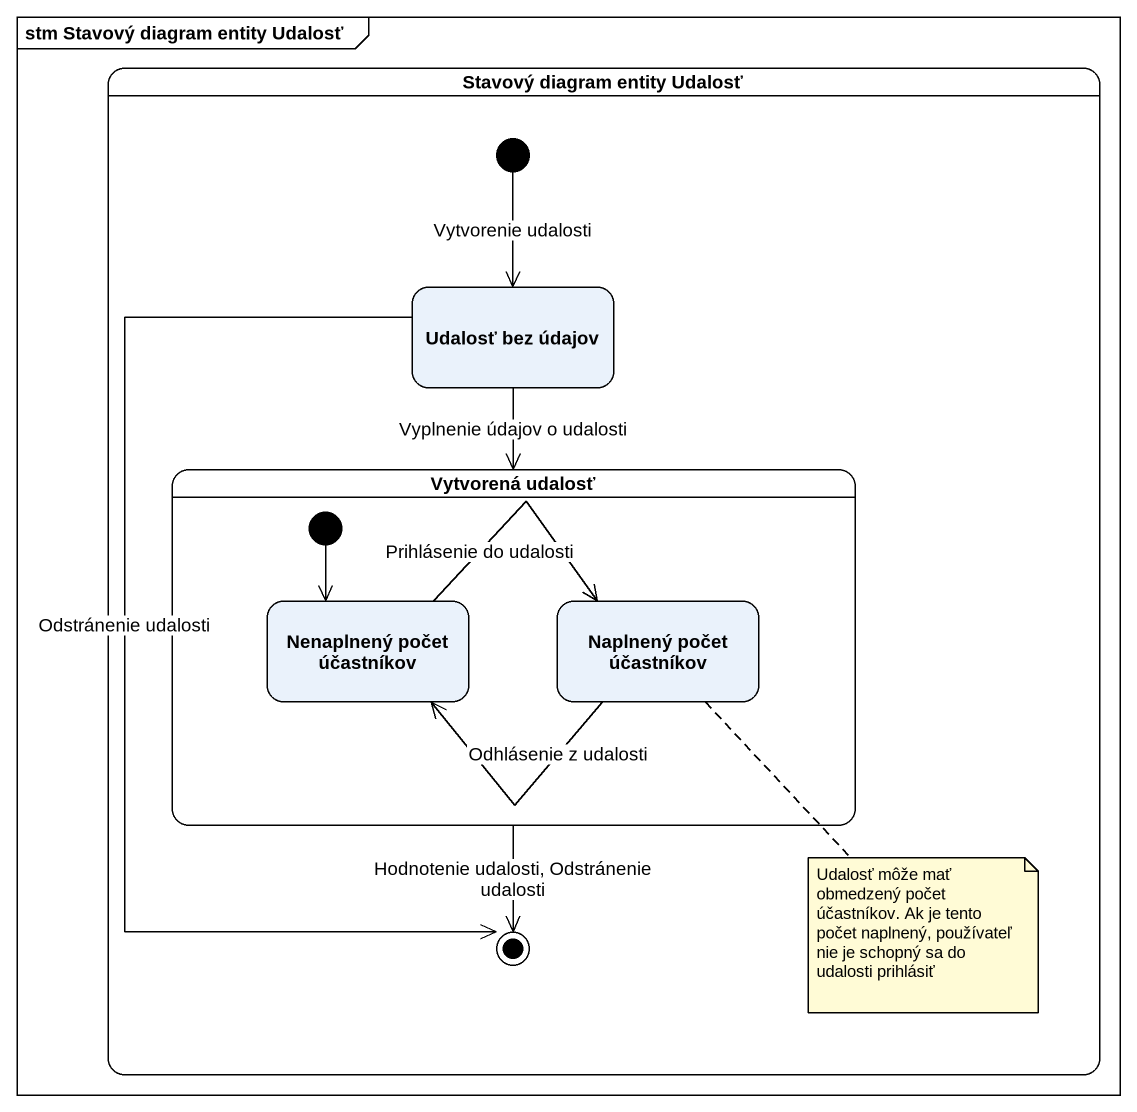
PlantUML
@startuml
mainframe stm Stavový diagram entity Udalosť
hide empty description
state "Stavový diagram entity Udalosť" as Stavový_diagram_entity {
  state "Udalosť bez údajov" as Udalosť_bez_údajov
  state "Vytvorená udalosť" as Vytvorená_udalosť {
    state "Nenaplnený počet účastníkov" as Nenaplnený_počet_účastníkov
    state "Naplnený počet účastníkov" as Naplnený_počet_účastníkov
    [*] --> Nenaplnený_počet_účastníkov
  }
  [*] --> Udalosť_bez_údajov : Vytvorenie udalosti
  Udalosť_bez_údajov --> [*] : Odstránenie udalosti
  Vytvorená_udalosť --> [*] : Hodnotenie udalosti, Odstránenie udalosti
}
Udalosť_bez_údajov --> Vytvorená_udalosť : Vyplnenie údajov o udalosti
Nenaplnený_počet_účastníkov -right-> Naplnený_počet_účastníkov : Prihlásenie do udalosti
Naplnený_počet_účastníkov -left-> Nenaplnený_počet_účastníkov : Odhlásenie z udalosti
note bottom of Naplnený_počet_účastníkov : Udalosť môže mať obmedzený počet účastníkov. Ak je tento počet naplnený, používateľ nie je schopný sa do udalosti prihlásiť
@enduml
